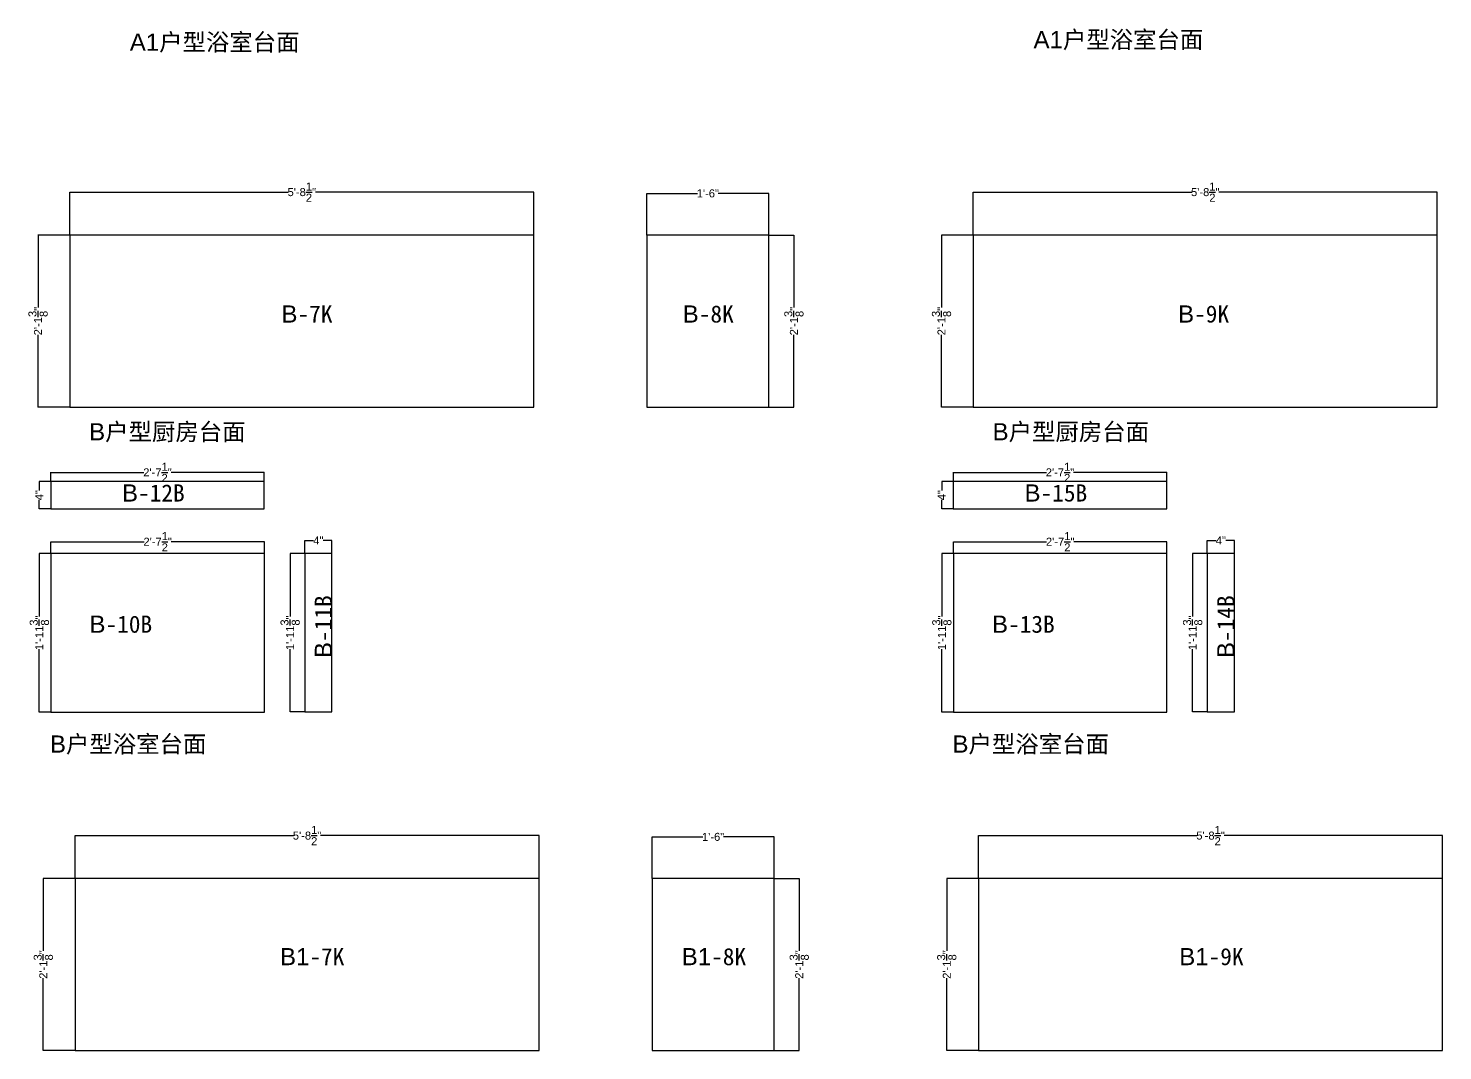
# Model space of a CAD drawing. Header units: inches. Extents: x -997106 to 39633, y -30199 to 1961.
# Drawn here: x 11701 to 17004, y -6293 to -2459 of the extents above; entities that cross this region are included whole.
import ezdxf

# ---------------------------------------------------------------- set-up
doc = ezdxf.new("R2010")
doc.units = ezdxf.units.IN
doc.header["$MEASUREMENT"] = 0
doc.layers.get('Defpoints').update_dxf_attribs({"color": 3})
doc.layers.add('编号', color=10, linetype='Continuous', plot=False)
doc.styles.get("Standard").update_dxf_attribs({"font": 'arial.ttf'})
doc.dimstyles.get("Standard").update_dxf_attribs({"dimtxt": 30, "dimasz": 1, "dimexe": 0.18, "dimexo": 0.0625, "dimgap": 0.09, "dimtad": 0, "dimtoh": 1, "dimdec": 4, "dimlfac": 0.03937, "dimzin": 0, "dimdsep": 46, "dimlunit": 4, "dimtxsty": 'Standard', "dimblk": 'ARCHTICK', "dimcen": 1, "dimadec": 0, "dimazin": 0, "dimtfac": 1, "dimtdec": 4, "dimtix": 1, "dimtofl": 0, "dimtmove": 2, "dimatfit": 3, "dimldrblk": 'ARCHTICK', "dimfxl": 1, "dimtolj": 1, "dimtzin": 0, "dimarcsym": 0})

# ---------------------------------------------------------------- blocks, each defined once
blk = doc.blocks.new('_ArchTick')
at = {"color": 0, "linetype": 'ByBlock', "const_width": 0.15}
blk.add_lwpolyline([(-0.5, -0.5), (0.5, 0.5)], dxfattribs=at)
blk = doc.blocks.new('*D98')
at = {"color": 0, "lineweight": -2, "transparency": 16777216}
for p, q in [((11856, -3234.5), (11856, -3073.4)), ((11856, -3073.5), (12675.1, -3073.5)), ((13596, -3073.5), (12776.9, -3073.5)), ((13596, -3234.5), (13596, -3073.4))]:
    blk.add_line(p, q, dxfattribs=at)
at = {"layer": 'Defpoints', "color": 0, "transparency": 16777216}
for p in [(13596, -3073.5), (11856, -3234.6), (13596, -3234.6)]:
    blk.add_point(p, dxfattribs=at)
at = {"color": 0, "lineweight": -2, "transparency": 16777216, "rotation": 180}
blk.add_blockref('_ArchTick', (11856, -3073.5), dxfattribs=at)
at = {"color": 0, "lineweight": -2, "transparency": 16777216}
blk.add_blockref('_ArchTick', (13596, -3073.5), dxfattribs=at)
at = {"color": 0, "transparency": 16777216, "insert": (12726, -3073.5), "char_height": 30, "attachment_point": 5}
blk.add_mtext('\\A1;5\'-8{\\H1x;\\S1/2;}"', dxfattribs=at)
blk = doc.blocks.new('*D99')
at = {"color": 0, "lineweight": -2, "transparency": 16777216}
for p, q in [((11855.9, -3234.6), (11736.8, -3234.6)), ((11737, -3234.6), (11737, -3506)), ((11737, -3879.6), (11737, -3608.2)), ((11855.9, -3879.6), (11736.8, -3879.6))]:
    blk.add_line(p, q, dxfattribs=at)
at = {"layer": 'Defpoints', "color": 0, "transparency": 16777216}
for p in [(11856, -3234.6), (11737, -3879.6), (11856, -3879.6)]:
    blk.add_point(p, dxfattribs=at)
at = {"color": 0, "lineweight": -2, "transparency": 16777216}
for p, rotation in [((11737, -3234.6), 90), ((11737, -3879.6), 270)]:
    blk.add_blockref('_ArchTick', p, dxfattribs=dict(at, rotation=rotation))
at = {"color": 0, "transparency": 16777216, "insert": (11737, -3557.1), "char_height": 30, "attachment_point": 5, "rotation": 90}
blk.add_mtext('\\A1;2\'-1{\\H1x;\\S3/8;}"', dxfattribs=at)
blk = doc.blocks.new('*D100')
at = {"color": 0, "lineweight": -2, "transparency": 16777216}
for p, q in [((14020.1, -3234.5), (14020.1, -3078.3)), ((14020.1, -3078.5), (14210, -3078.5)), ((14477.1, -3078.5), (14287.1, -3078.5)), ((14477.1, -3234.5), (14477.1, -3078.3))]:
    blk.add_line(p, q, dxfattribs=at)
at = {"layer": 'Defpoints', "color": 0, "transparency": 16777216}
for p in [(14477.1, -3078.5), (14020.1, -3234.6), (14477.1, -3234.6)]:
    blk.add_point(p, dxfattribs=at)
at = {"color": 0, "lineweight": -2, "transparency": 16777216, "rotation": 180}
blk.add_blockref('_ArchTick', (14020.1, -3078.5), dxfattribs=at)
at = {"color": 0, "lineweight": -2, "transparency": 16777216}
blk.add_blockref('_ArchTick', (14477.1, -3078.5), dxfattribs=at)
at = {"color": 0, "transparency": 16777216, "insert": (14248.6, -3078.5), "char_height": 30, "attachment_point": 5}
blk.add_mtext('\\A1;1\'-6"', dxfattribs=at)
blk = doc.blocks.new('*D101')
at = {"color": 0, "lineweight": -2, "transparency": 16777216}
for p, q in [((14477.1, -3234.6), (14571.5, -3234.6)), ((14571.3, -3234.6), (14571.3, -3506)), ((14571.3, -3879.6), (14571.3, -3608.2)), ((14477.1, -3879.6), (14571.5, -3879.6))]:
    blk.add_line(p, q, dxfattribs=at)
at = {"layer": 'Defpoints', "color": 0, "transparency": 16777216}
for p in [(14477.1, -3234.6), (14477.1, -3879.6), (14571.3, -3879.6)]:
    blk.add_point(p, dxfattribs=at)
at = {"color": 0, "lineweight": -2, "transparency": 16777216}
for p, rotation in [((14571.3, -3234.6), 90), ((14571.3, -3879.6), 270)]:
    blk.add_blockref('_ArchTick', p, dxfattribs=dict(at, rotation=rotation))
at = {"color": 0, "transparency": 16777216, "insert": (14571.3, -3557.1), "char_height": 30, "attachment_point": 5, "rotation": 90}
blk.add_mtext('\\A1;2\'-1{\\H1x;\\S3/8;}"', dxfattribs=at)
blk = doc.blocks.new('*D102')
at = {"color": 0, "lineweight": -2, "transparency": 16777216}
for p, q in [((15243.7, -3234.5), (15243.7, -3073.4)), ((15243.7, -3073.5), (16062.8, -3073.5)), ((16983.7, -3073.5), (16164.6, -3073.5)), ((16983.7, -3234.5), (16983.7, -3073.4))]:
    blk.add_line(p, q, dxfattribs=at)
at = {"layer": 'Defpoints', "color": 0, "transparency": 16777216}
for p in [(16983.7, -3073.5), (15243.7, -3234.6), (16983.7, -3234.6)]:
    blk.add_point(p, dxfattribs=at)
at = {"color": 0, "lineweight": -2, "transparency": 16777216, "rotation": 180}
blk.add_blockref('_ArchTick', (15243.7, -3073.5), dxfattribs=at)
at = {"color": 0, "lineweight": -2, "transparency": 16777216}
blk.add_blockref('_ArchTick', (16983.7, -3073.5), dxfattribs=at)
at = {"color": 0, "transparency": 16777216, "insert": (16113.7, -3073.5), "char_height": 30, "attachment_point": 5}
blk.add_mtext('\\A1;5\'-8{\\H1x;\\S1/2;}"', dxfattribs=at)
blk = doc.blocks.new('*D103')
at = {"color": 0, "lineweight": -2, "transparency": 16777216}
for p, q in [((15243.6, -3234.6), (15124.5, -3234.6)), ((15124.7, -3234.6), (15124.7, -3506)), ((15124.7, -3879.6), (15124.7, -3608.2)), ((15243.6, -3879.6), (15124.5, -3879.6))]:
    blk.add_line(p, q, dxfattribs=at)
at = {"layer": 'Defpoints', "color": 0, "transparency": 16777216}
for p in [(15243.7, -3234.6), (15124.7, -3879.6), (15243.7, -3879.6)]:
    blk.add_point(p, dxfattribs=at)
at = {"color": 0, "lineweight": -2, "transparency": 16777216}
for p, rotation in [((15124.7, -3234.6), 90), ((15124.7, -3879.6), 270)]:
    blk.add_blockref('_ArchTick', p, dxfattribs=dict(at, rotation=rotation))
at = {"color": 0, "transparency": 16777216, "insert": (15124.7, -3557.1), "char_height": 30, "attachment_point": 5, "rotation": 90}
blk.add_mtext('\\A1;2\'-1{\\H1x;\\S3/8;}"', dxfattribs=at)
blk = doc.blocks.new('*D142')
at = {"color": 0, "lineweight": -2, "transparency": 16777216}
for p, q in [((11875.8, -5647.2), (11875.8, -5486)), ((11875.8, -5486.2), (12694.9, -5486.2)), ((13615.8, -5486.2), (12796.7, -5486.2)), ((13615.8, -5647.2), (13615.8, -5486))]:
    blk.add_line(p, q, dxfattribs=at)
at = {"layer": 'Defpoints', "color": 0, "transparency": 16777216}
for p in [(13615.8, -5486.2), (11875.8, -5647.2), (13615.8, -5647.2)]:
    blk.add_point(p, dxfattribs=at)
at = {"color": 0, "lineweight": -2, "transparency": 16777216, "rotation": 180}
blk.add_blockref('_ArchTick', (11875.8, -5486.2), dxfattribs=at)
at = {"color": 0, "lineweight": -2, "transparency": 16777216}
blk.add_blockref('_ArchTick', (13615.8, -5486.2), dxfattribs=at)
at = {"color": 0, "transparency": 16777216, "insert": (12745.8, -5486.2), "char_height": 30, "attachment_point": 5}
blk.add_mtext('\\A1;5\'-8{\\H1x;\\S1/2;}"', dxfattribs=at)
blk = doc.blocks.new('*D143')
at = {"color": 0, "lineweight": -2, "transparency": 16777216}
for p, q in [((11875.8, -5647.2), (11756.6, -5647.2)), ((11756.8, -5647.2), (11756.8, -5918.6)), ((11756.8, -6292.2), (11756.8, -6020.9)), ((11875.8, -6292.2), (11756.6, -6292.2))]:
    blk.add_line(p, q, dxfattribs=at)
at = {"layer": 'Defpoints', "color": 0, "transparency": 16777216}
for p in [(11875.8, -5647.2), (11756.8, -6292.2), (11875.8, -6292.2)]:
    blk.add_point(p, dxfattribs=at)
at = {"color": 0, "lineweight": -2, "transparency": 16777216}
for p, rotation in [((11756.8, -5647.2), 90), ((11756.8, -6292.2), 270)]:
    blk.add_blockref('_ArchTick', p, dxfattribs=dict(at, rotation=rotation))
at = {"color": 0, "transparency": 16777216, "insert": (11756.8, -5969.7), "char_height": 30, "attachment_point": 5, "rotation": 90}
blk.add_mtext('\\A1;2\'-1{\\H1x;\\S3/8;}"', dxfattribs=at)
blk = doc.blocks.new('*D144')
at = {"color": 0, "lineweight": -2, "transparency": 16777216}
for p, q in [((14039.9, -5647.2), (14039.9, -5491)), ((14039.9, -5491.1), (14229.9, -5491.1)), ((14496.9, -5491.1), (14307, -5491.1)), ((14496.9, -5647.2), (14496.9, -5491))]:
    blk.add_line(p, q, dxfattribs=at)
at = {"layer": 'Defpoints', "color": 0, "transparency": 16777216}
for p in [(14496.9, -5491.1), (14039.9, -5647.2), (14496.9, -5647.2)]:
    blk.add_point(p, dxfattribs=at)
at = {"color": 0, "lineweight": -2, "transparency": 16777216, "rotation": 180}
blk.add_blockref('_ArchTick', (14039.9, -5491.1), dxfattribs=at)
at = {"color": 0, "lineweight": -2, "transparency": 16777216}
blk.add_blockref('_ArchTick', (14496.9, -5491.1), dxfattribs=at)
at = {"color": 0, "transparency": 16777216, "insert": (14268.4, -5491.1), "char_height": 30, "attachment_point": 5}
blk.add_mtext('\\A1;1\'-6"', dxfattribs=at)
blk = doc.blocks.new('*D145')
at = {"color": 0, "lineweight": -2, "transparency": 16777216}
for p, q in [((14497, -5647.2), (14591.4, -5647.2)), ((14591.2, -5647.2), (14591.2, -5918.6)), ((14591.2, -6292.2), (14591.2, -6020.9)), ((14497, -6292.2), (14591.4, -6292.2))]:
    blk.add_line(p, q, dxfattribs=at)
at = {"layer": 'Defpoints', "color": 0, "transparency": 16777216}
for p in [(14496.9, -5647.2), (14496.9, -6292.2), (14591.2, -6292.2)]:
    blk.add_point(p, dxfattribs=at)
at = {"color": 0, "lineweight": -2, "transparency": 16777216}
for p, rotation in [((14591.2, -5647.2), 90), ((14591.2, -6292.2), 270)]:
    blk.add_blockref('_ArchTick', p, dxfattribs=dict(at, rotation=rotation))
at = {"color": 0, "transparency": 16777216, "insert": (14591.2, -5969.7), "char_height": 30, "attachment_point": 5, "rotation": 90}
blk.add_mtext('\\A1;2\'-1{\\H1x;\\S3/8;}"', dxfattribs=at)
blk = doc.blocks.new('*D146')
at = {"color": 0, "lineweight": -2, "transparency": 16777216}
for p, q in [((15263.5, -5647.2), (15263.5, -5486)), ((15263.5, -5486.2), (16082.6, -5486.2)), ((17003.5, -5486.2), (16184.4, -5486.2)), ((17003.5, -5647.2), (17003.5, -5486))]:
    blk.add_line(p, q, dxfattribs=at)
at = {"layer": 'Defpoints', "color": 0, "transparency": 16777216}
for p in [(17003.5, -5486.2), (15263.5, -5647.2), (17003.5, -5647.2)]:
    blk.add_point(p, dxfattribs=at)
at = {"color": 0, "lineweight": -2, "transparency": 16777216, "rotation": 180}
blk.add_blockref('_ArchTick', (15263.5, -5486.2), dxfattribs=at)
at = {"color": 0, "lineweight": -2, "transparency": 16777216}
blk.add_blockref('_ArchTick', (17003.5, -5486.2), dxfattribs=at)
at = {"color": 0, "transparency": 16777216, "insert": (16133.5, -5486.2), "char_height": 30, "attachment_point": 5}
blk.add_mtext('\\A1;5\'-8{\\H1x;\\S1/2;}"', dxfattribs=at)
blk = doc.blocks.new('*D147')
at = {"color": 0, "lineweight": -2, "transparency": 16777216}
for p, q in [((15263.5, -5647.2), (15144.4, -5647.2)), ((15144.5, -5647.2), (15144.5, -5918.6)), ((15144.5, -6292.2), (15144.5, -6020.9)), ((15263.5, -6292.2), (15144.4, -6292.2))]:
    blk.add_line(p, q, dxfattribs=at)
at = {"layer": 'Defpoints', "color": 0, "transparency": 16777216}
for p in [(15263.5, -5647.2), (15144.5, -6292.2), (15263.5, -6292.2)]:
    blk.add_point(p, dxfattribs=at)
at = {"color": 0, "lineweight": -2, "transparency": 16777216}
for p, rotation in [((15144.5, -5647.2), 90), ((15144.5, -6292.2), 270)]:
    blk.add_blockref('_ArchTick', p, dxfattribs=dict(at, rotation=rotation))
at = {"color": 0, "transparency": 16777216, "insert": (15144.5, -5969.7), "char_height": 30, "attachment_point": 5, "rotation": 90}
blk.add_mtext('\\A1;2\'-1{\\H1x;\\S3/8;}"', dxfattribs=at)
blk = doc.blocks.new('*D1190')
at = {"color": 0, "lineweight": -2, "transparency": 16777216}
for p, q in [((12737.1, -4428.8), (12682, -4428.8)), ((12682.2, -4428.8), (12682.2, -4664.7)), ((12682.2, -5022.8), (12682.2, -4786.9)), ((12737.1, -5022.8), (12682, -5022.8))]:
    blk.add_line(p, q, dxfattribs=at)
at = {"layer": 'Defpoints', "color": 0, "transparency": 16777216}
for p in [(12737.1, -4428.8), (12682.2, -5022.8), (12737.1, -5022.8)]:
    blk.add_point(p, dxfattribs=at)
at = {"color": 0, "lineweight": -2, "transparency": 16777216}
for p, rotation in [((12682.2, -4428.8), 90), ((12682.2, -5022.8), 270)]:
    blk.add_blockref('_ArchTick', p, dxfattribs=dict(at, rotation=rotation))
at = {"color": 0, "transparency": 16777216, "insert": (12682.2, -4725.8), "char_height": 30, "attachment_point": 5, "rotation": 90}
blk.add_mtext('\\A1;1\'-11{\\H1x;\\S3/8;}"', dxfattribs=at)
blk = doc.blocks.new('*D1191')
at = {"color": 0, "lineweight": -2, "transparency": 16777216}
for p, q in [((12737.1, -4428.7), (12737.1, -4379.5)), ((12737.1, -4379.7), (12770.2, -4379.7)), ((12839.1, -4379.7), (12806.1, -4379.7)), ((12839.1, -4428.7), (12839.1, -4379.5))]:
    blk.add_line(p, q, dxfattribs=at)
at = {"layer": 'Defpoints', "color": 0, "transparency": 16777216}
for p in [(12839.1, -4379.7), (12737.1, -4428.8), (12839.1, -4428.8)]:
    blk.add_point(p, dxfattribs=at)
at = {"color": 0, "lineweight": -2, "transparency": 16777216, "rotation": 180}
blk.add_blockref('_ArchTick', (12737.1, -4379.7), dxfattribs=at)
at = {"color": 0, "lineweight": -2, "transparency": 16777216}
blk.add_blockref('_ArchTick', (12839.1, -4379.7), dxfattribs=at)
at = {"color": 0, "transparency": 16777216, "insert": (12788.1, -4379.7), "char_height": 30, "attachment_point": 5}
blk.add_mtext('\\A1;4"', dxfattribs=at)
blk = doc.blocks.new('*D1192')
at = {"color": 0, "lineweight": -2, "transparency": 16777216}
for p, q in [((11785.6, -4429), (11785.6, -4384.3)), ((11785.6, -4384.4), (12134.5, -4384.4)), ((12585.6, -4384.4), (12236.8, -4384.4)), ((12585.6, -4429), (12585.6, -4384.3))]:
    blk.add_line(p, q, dxfattribs=at)
at = {"layer": 'Defpoints', "color": 0, "transparency": 16777216}
for p in [(12585.6, -4384.4), (11785.6, -4429), (12585.6, -4429)]:
    blk.add_point(p, dxfattribs=at)
at = {"color": 0, "lineweight": -2, "transparency": 16777216, "rotation": 180}
blk.add_blockref('_ArchTick', (11785.6, -4384.4), dxfattribs=at)
at = {"color": 0, "lineweight": -2, "transparency": 16777216}
blk.add_blockref('_ArchTick', (12585.6, -4384.4), dxfattribs=at)
at = {"color": 0, "transparency": 16777216, "insert": (12185.6, -4384.4), "char_height": 30, "attachment_point": 5}
blk.add_mtext('\\A1;2\'-7{\\H1x;\\S1/2;}"', dxfattribs=at)
blk = doc.blocks.new('*D1193')
at = {"color": 0, "lineweight": -2, "transparency": 16777216}
for p, q in [((11785.6, -4429), (11741.6, -4429)), ((11741.8, -4429), (11741.8, -4664.9)), ((11741.8, -5023), (11741.8, -4787.1)), ((11785.6, -5023), (11741.6, -5023))]:
    blk.add_line(p, q, dxfattribs=at)
at = {"layer": 'Defpoints', "color": 0, "transparency": 16777216}
for p in [(11785.6, -4429), (11741.8, -5023), (11785.6, -5023)]:
    blk.add_point(p, dxfattribs=at)
at = {"color": 0, "lineweight": -2, "transparency": 16777216}
for p, rotation in [((11741.8, -4429), 90), ((11741.8, -5023), 270)]:
    blk.add_blockref('_ArchTick', p, dxfattribs=dict(at, rotation=rotation))
at = {"color": 0, "transparency": 16777216, "insert": (11741.8, -4726), "char_height": 30, "attachment_point": 5, "rotation": 90}
blk.add_mtext('\\A1;1\'-11{\\H1x;\\S3/8;}"', dxfattribs=at)
blk = doc.blocks.new('*D1194')
at = {"color": 0, "lineweight": -2, "transparency": 16777216}
for p, q in [((11784.8, -4158.9), (11741.2, -4158.9)), ((11741.4, -4158.9), (11741.4, -4191.9)), ((11741.4, -4260.9), (11741.4, -4227.8)), ((11784.8, -4260.9), (11741.2, -4260.9))]:
    blk.add_line(p, q, dxfattribs=at)
at = {"layer": 'Defpoints', "color": 0, "transparency": 16777216}
for p in [(11784.9, -4158.9), (11741.4, -4260.9), (11784.9, -4260.9)]:
    blk.add_point(p, dxfattribs=at)
at = {"color": 0, "lineweight": -2, "transparency": 16777216}
for p, rotation in [((11741.4, -4158.9), 90), ((11741.4, -4260.9), 270)]:
    blk.add_blockref('_ArchTick', p, dxfattribs=dict(at, rotation=rotation))
at = {"color": 0, "transparency": 16777216, "insert": (11741.4, -4209.9), "char_height": 30, "attachment_point": 5, "rotation": 90}
blk.add_mtext('\\A1;4"', dxfattribs=at)
blk = doc.blocks.new('*D1195')
at = {"color": 0, "lineweight": -2, "transparency": 16777216}
for p, q in [((11784.9, -4158.8), (11784.9, -4124.1)), ((11784.9, -4124.3), (12133.7, -4124.3)), ((12584.9, -4124.3), (12236, -4124.3)), ((12584.9, -4158.8), (12584.9, -4124.1))]:
    blk.add_line(p, q, dxfattribs=at)
at = {"layer": 'Defpoints', "color": 0, "transparency": 16777216}
for p in [(12584.9, -4124.3), (11784.9, -4158.9), (12584.9, -4158.9)]:
    blk.add_point(p, dxfattribs=at)
at = {"color": 0, "lineweight": -2, "transparency": 16777216, "rotation": 180}
blk.add_blockref('_ArchTick', (11784.9, -4124.3), dxfattribs=at)
at = {"color": 0, "lineweight": -2, "transparency": 16777216}
blk.add_blockref('_ArchTick', (12584.9, -4124.3), dxfattribs=at)
at = {"color": 0, "transparency": 16777216, "insert": (12184.9, -4124.3), "char_height": 30, "attachment_point": 5}
blk.add_mtext('\\A1;2\'-7{\\H1x;\\S1/2;}"', dxfattribs=at)
blk = doc.blocks.new('*D1196')
at = {"color": 0, "lineweight": -2, "transparency": 16777216}
for p, q in [((16121.3, -4428.8), (16066.2, -4428.8)), ((16066.4, -4428.8), (16066.4, -4664.7)), ((16066.4, -5022.8), (16066.4, -4786.9)), ((16121.3, -5022.8), (16066.2, -5022.8))]:
    blk.add_line(p, q, dxfattribs=at)
at = {"layer": 'Defpoints', "color": 0, "transparency": 16777216}
for p in [(16121.3, -4428.8), (16066.4, -5022.8), (16121.3, -5022.8)]:
    blk.add_point(p, dxfattribs=at)
at = {"color": 0, "lineweight": -2, "transparency": 16777216}
for p, rotation in [((16066.4, -4428.8), 90), ((16066.4, -5022.8), 270)]:
    blk.add_blockref('_ArchTick', p, dxfattribs=dict(at, rotation=rotation))
at = {"color": 0, "transparency": 16777216, "insert": (16066.4, -4725.8), "char_height": 30, "attachment_point": 5, "rotation": 90}
blk.add_mtext('\\A1;1\'-11{\\H1x;\\S3/8;}"', dxfattribs=at)
blk = doc.blocks.new('*D1197')
at = {"color": 0, "lineweight": -2, "transparency": 16777216}
for p, q in [((16121.3, -4428.7), (16121.3, -4379.5)), ((16121.3, -4379.7), (16154.4, -4379.7)), ((16223.3, -4379.7), (16190.3, -4379.7)), ((16223.3, -4428.7), (16223.3, -4379.5))]:
    blk.add_line(p, q, dxfattribs=at)
at = {"layer": 'Defpoints', "color": 0, "transparency": 16777216}
for p in [(16223.3, -4379.7), (16121.3, -4428.8), (16223.3, -4428.8)]:
    blk.add_point(p, dxfattribs=at)
at = {"color": 0, "lineweight": -2, "transparency": 16777216, "rotation": 180}
blk.add_blockref('_ArchTick', (16121.3, -4379.7), dxfattribs=at)
at = {"color": 0, "lineweight": -2, "transparency": 16777216}
blk.add_blockref('_ArchTick', (16223.3, -4379.7), dxfattribs=at)
at = {"color": 0, "transparency": 16777216, "insert": (16172.3, -4379.7), "char_height": 30, "attachment_point": 5}
blk.add_mtext('\\A1;4"', dxfattribs=at)
blk = doc.blocks.new('*D1198')
at = {"color": 0, "lineweight": -2, "transparency": 16777216}
for p, q in [((15169.8, -4429), (15169.8, -4384.3)), ((15169.8, -4384.4), (15518.7, -4384.4)), ((15969.8, -4384.4), (15621, -4384.4)), ((15969.8, -4429), (15969.8, -4384.3))]:
    blk.add_line(p, q, dxfattribs=at)
at = {"layer": 'Defpoints', "color": 0, "transparency": 16777216}
for p in [(15969.8, -4384.4), (15169.8, -4429), (15969.8, -4429)]:
    blk.add_point(p, dxfattribs=at)
at = {"color": 0, "lineweight": -2, "transparency": 16777216, "rotation": 180}
blk.add_blockref('_ArchTick', (15169.8, -4384.4), dxfattribs=at)
at = {"color": 0, "lineweight": -2, "transparency": 16777216}
blk.add_blockref('_ArchTick', (15969.8, -4384.4), dxfattribs=at)
at = {"color": 0, "transparency": 16777216, "insert": (15569.8, -4384.4), "char_height": 30, "attachment_point": 5}
blk.add_mtext('\\A1;2\'-7{\\H1x;\\S1/2;}"', dxfattribs=at)
blk = doc.blocks.new('*D1199')
at = {"color": 0, "lineweight": -2, "transparency": 16777216}
for p, q in [((15169.8, -4429), (15125.8, -4429)), ((15126, -4429), (15126, -4664.9)), ((15126, -5023), (15126, -4787.1)), ((15169.8, -5023), (15125.8, -5023))]:
    blk.add_line(p, q, dxfattribs=at)
at = {"layer": 'Defpoints', "color": 0, "transparency": 16777216}
for p in [(15169.8, -4429), (15126, -5023), (15169.8, -5023)]:
    blk.add_point(p, dxfattribs=at)
at = {"color": 0, "lineweight": -2, "transparency": 16777216}
for p, rotation in [((15126, -4429), 90), ((15126, -5023), 270)]:
    blk.add_blockref('_ArchTick', p, dxfattribs=dict(at, rotation=rotation))
at = {"color": 0, "transparency": 16777216, "insert": (15126, -4726), "char_height": 30, "attachment_point": 5, "rotation": 90}
blk.add_mtext('\\A1;1\'-11{\\H1x;\\S3/8;}"', dxfattribs=at)
blk = doc.blocks.new('*D1200')
at = {"color": 0, "lineweight": -2, "transparency": 16777216}
for p, q in [((15169, -4158.9), (15125.4, -4158.9)), ((15125.6, -4158.9), (15125.6, -4191.9)), ((15125.6, -4260.9), (15125.6, -4227.8)), ((15169, -4260.9), (15125.4, -4260.9))]:
    blk.add_line(p, q, dxfattribs=at)
at = {"layer": 'Defpoints', "color": 0, "transparency": 16777216}
for p in [(15169.1, -4158.9), (15125.6, -4260.9), (15169.1, -4260.9)]:
    blk.add_point(p, dxfattribs=at)
at = {"color": 0, "lineweight": -2, "transparency": 16777216}
for p, rotation in [((15125.6, -4158.9), 90), ((15125.6, -4260.9), 270)]:
    blk.add_blockref('_ArchTick', p, dxfattribs=dict(at, rotation=rotation))
at = {"color": 0, "transparency": 16777216, "insert": (15125.6, -4209.9), "char_height": 30, "attachment_point": 5, "rotation": 90}
blk.add_mtext('\\A1;4"', dxfattribs=at)
blk = doc.blocks.new('*D1201')
at = {"color": 0, "lineweight": -2, "transparency": 16777216}
for p, q in [((15169.1, -4158.8), (15169.1, -4124.1)), ((15169.1, -4124.3), (15517.9, -4124.3)), ((15969.1, -4124.3), (15620.2, -4124.3)), ((15969.1, -4158.8), (15969.1, -4124.1))]:
    blk.add_line(p, q, dxfattribs=at)
at = {"layer": 'Defpoints', "color": 0, "transparency": 16777216}
for p in [(15969.1, -4124.3), (15169.1, -4158.9), (15969.1, -4158.9)]:
    blk.add_point(p, dxfattribs=at)
at = {"color": 0, "lineweight": -2, "transparency": 16777216, "rotation": 180}
blk.add_blockref('_ArchTick', (15169.1, -4124.3), dxfattribs=at)
at = {"color": 0, "lineweight": -2, "transparency": 16777216}
blk.add_blockref('_ArchTick', (15969.1, -4124.3), dxfattribs=at)
at = {"color": 0, "transparency": 16777216, "insert": (15569.1, -4124.3), "char_height": 30, "attachment_point": 5}
blk.add_mtext('\\A1;2\'-7{\\H1x;\\S1/2;}"', dxfattribs=at)

msp = doc.modelspace()

# ---------------------------------------------------------------- linework, layer by layer
for points in [[(11855.96019, -3879.60225), (13595.96019, -3879.60225), (13595.96019, -3234.60225), (11855.96019, -3234.60225)], [(14020.07434, -3879.60225), (14477.07434, -3879.60225), (14477.07434, -3234.60225), (14020.07434, -3234.60225)], [(15243.67567, -3879.60225), (16983.67567, -3879.60225), (16983.67567, -3234.60225), (15243.67567, -3234.60225)], [(11784.88691, -4260.88194), (12584.88691, -4260.88194), (12584.88691, -4158.88194), (11784.88691, -4158.88194)], [(15169.08741, -4260.88194), (15969.08741, -4260.88194), (15969.08741, -4158.88194), (15169.08741, -4158.88194)], [(11785.6202, -5023.01431), (12585.6202, -5023.01431), (12585.6202, -4429.01431), (11785.6202, -4429.01431)], [(12737.12609, -5022.76782), (12839.12609, -5022.76782), (12839.12609, -4428.76782), (12737.12609, -4428.76782)], [(15169.82069, -5023.01431), (15969.82069, -5023.01431), (15969.82069, -4429.01431), (15169.82069, -4429.01431)], [(16121.32658, -5022.76782), (16223.32658, -5022.76782), (16223.32658, -4428.76782), (16121.32658, -4428.76782)], [(11875.8276, -6292.24863), (13615.8276, -6292.24863), (13615.8276, -5647.24863), (11875.8276, -5647.24863)], [(14039.94175, -6292.24863), (14496.94175, -6292.24863), (14496.94175, -5647.24863), (14039.94175, -5647.24863)], [(15263.54307, -6292.24863), (17003.54307, -6292.24863), (17003.54307, -5647.24863), (15263.54307, -5647.24863)]]:
    msp.add_lwpolyline(points, close=True)

# ---------------------------------------------------------------- texts
at = {"char_height": 64.3508622, "attachment_point": 1}
for s, insert in [('A1{\\fSimSun|b0|i0|c134|p2;户型浴室台面}', (12081.17835, -2478.94231)), ('A1{\\fSimSun|b0|i0|c134|p2;户型浴室台面}', (15469.88803, -2469.52798)), ('B{\\fSimSun|b0|i0|c134|p2;户型厨房台面}', (11928.7276, -3939.87098)), ('B{\\fSimSun|b0|i0|c134|p2;户型厨房台面}', (15316.44307, -3939.87098)), ('B{\\fSimSun|b0|i0|c134|p2;户型浴室台面}', (11781.81496, -5110.73117)), ('B{\\fSimSun|b0|i0|c134|p2;户型浴室台面}', (15166.01546, -5110.73117))]:
    msp.add_mtext(s, dxfattribs=dict(at, insert=insert))
at = {"layer": '编号', "char_height": 64.3508622, "attachment_point": 1}
for s, insert in [('B{\\fSimSun|b0|i0|c134|p2;-7K}', (12649.87109, -3498.27257)), ('B{\\fSimSun|b0|i0|c134|p2;-8K}', (14154.50115, -3498.27257)), ('B{\\fSimSun|b0|i0|c134|p2;-9K}', (16011.94593, -3498.27257)), ('B{\\fSimSun|b0|i0|c134|p2;-12B}', (12051.89646, -4169.32882)), ('B{\\fSimSun|b0|i0|c134|p2;-15B}', (15436.09695, -4169.32882)), ('B{\\fSimSun|b0|i0|c134|p2;-10B}', (11929.96441, -4661.40007)), ('B{\\fSimSun|b0|i0|c134|p2;-13B}', (15314.1649, -4661.40007)), ('B1{\\fSimSun|b0|i0|c134|p2;-7K}', (12644.4132, -5907.81139)), ('B1{\\fSimSun|b0|i0|c134|p2;-8K}', (14150.89625, -5907.81139)), ('B1{\\fSimSun|b0|i0|c134|p2;-9K}', (16016.19003, -5907.81139))]:
    msp.add_mtext(s, dxfattribs=dict(at, insert=insert))
at = {"layer": '编号', "char_height": 64.3508622, "attachment_point": 1, "rotation": 90}
for s, insert in [('B{\\fSimSun|b0|i0|c134|p2;-11B}', (12774.51185, -4820.43714)), ('B{\\fSimSun|b0|i0|c134|p2;-14B}', (16158.71235, -4820.43714))]:
    msp.add_mtext(s, dxfattribs=dict(at, insert=insert))

# ---------------------------------------------------------------- dimensions: what is measured, and where the dimension line sits
for base, p1, p2, picture, middle in [((13595.96019, -3073.53948), (11855.96019, -3234.60225), (13595.96019, -3234.60225), '*D98', (12725.96019, -3073.53948)), ((14477.07434, -3078.50283), (14020.07434, -3234.60225), (14477.07434, -3234.60225), '*D100', (14248.57434, -3078.50283)), ((16983.67567, -3073.53948), (15243.67567, -3234.60225), (16983.67567, -3234.60225), '*D102', (16113.67567, -3073.53948)), ((12584.88691, -4124.2535), (11784.88691, -4158.88194), (12584.88691, -4158.88194), '*D1195', (12184.88691, -4124.2535)), ((15969.08741, -4124.2535), (15169.08741, -4158.88194), (15969.08741, -4158.88194), '*D1201', (15569.08741, -4124.2535)), ((12585.6202, -4384.44748), (11785.6202, -4429.01431), (12585.6202, -4429.01431), '*D1192', (12185.6202, -4384.44748)), ((15969.82069, -4384.44748), (15169.82069, -4429.01431), (15969.82069, -4429.01431), '*D1198', (15569.82069, -4384.44748)), ((12839.12609, -4379.66696), (12737.12609, -4428.76782), (12839.12609, -4428.76782), '*D1191', (12788.12609, -4379.66696)), ((16223.32658, -4379.66696), (16121.32658, -4428.76782), (16223.32658, -4428.76782), '*D1197', (16172.32658, -4379.66696)), ((13615.8276, -5486.18587), (11875.8276, -5647.24863), (13615.8276, -5647.24863), '*D142', (12745.8276, -5486.18587)), ((17003.54307, -5486.18587), (15263.54307, -5647.24863), (17003.54307, -5647.24863), '*D146', (16133.54307, -5486.18587)), ((14496.94175, -5491.14921), (14039.94175, -5647.24863), (14496.94175, -5647.24863), '*D144', (14268.44175, -5491.14921))]:
    dim = msp.add_linear_dim(base=base, p1=p1, p2=p2, dimstyle='Standard')
    dim.commit()
    dim.dimension.update_dxf_attribs({"geometry": picture, "text_midpoint": middle})
for base, p1, p2, picture, middle in [((11736.9515992848, -3879.6022472366), (11855.9601936736, -3234.6022472366), (11855.9601936736, -3879.6022472366), '*D99', (11736.9515992848, -3557.1022472366)), ((14571.3243237855, -3879.6022472366), (14477.0743441608, -3234.6022472366), (14477.0743441608, -3879.6022472366), '*D101', (14571.3243237855, -3557.1022472366)), ((15124.6670710505, -3879.6022472366), (15243.6756654393, -3234.6022472366), (15243.6756654393, -3879.6022472366), '*D103', (15124.6670710505, -3557.1022472366)), ((11741.35116, -4260.88194), (11784.88691, -4158.88194), (11784.88691, -4260.88194), '*D1194', (11741.35116, -4209.88194)), ((15125.55165, -4260.88194), (15169.08741, -4158.88194), (15169.08741, -4260.88194), '*D1200', (15125.55165, -4209.88194)), ((11741.80059, -5023.01431), (11785.6202, -4429.01431), (11785.6202, -5023.01431), '*D1193', (11741.80059, -4726.01431)), ((12682.18039, -5022.76782), (12737.12609, -4428.76782), (12737.12609, -5022.76782), '*D1190', (12682.18039, -4725.76782)), ((15126.00108, -5023.01431), (15169.82069, -4429.01431), (15169.82069, -5023.01431), '*D1199', (15126.00108, -4726.01431)), ((16066.38089, -5022.76782), (16121.32658, -4428.76782), (16121.32658, -5022.76782), '*D1196', (16066.38089, -4725.76782)), ((11756.819005207, -6292.2486315393), (11875.8275995958, -5647.2486315393), (11875.8275995958, -6292.2486315393), '*D143', (11756.819005207, -5969.7486315393)), ((14591.1917297077, -6292.2486315393), (14496.941750083, -5647.2486315393), (14496.941750083, -6292.2486315393), '*D145', (14591.1917297077, -5969.7486315393)), ((15144.5344769727, -6292.2486315393), (15263.5430713615, -5647.2486315393), (15263.5430713615, -6292.2486315393), '*D147', (15144.5344769727, -5969.7486315393))]:
    dim = msp.add_linear_dim(base=base, p1=p1, p2=p2, angle=90, dimstyle='Standard')
    dim.commit()
    dim.dimension.update_dxf_attribs({"geometry": picture, "text_midpoint": middle})

doc.saveas('drawing.dxf')
